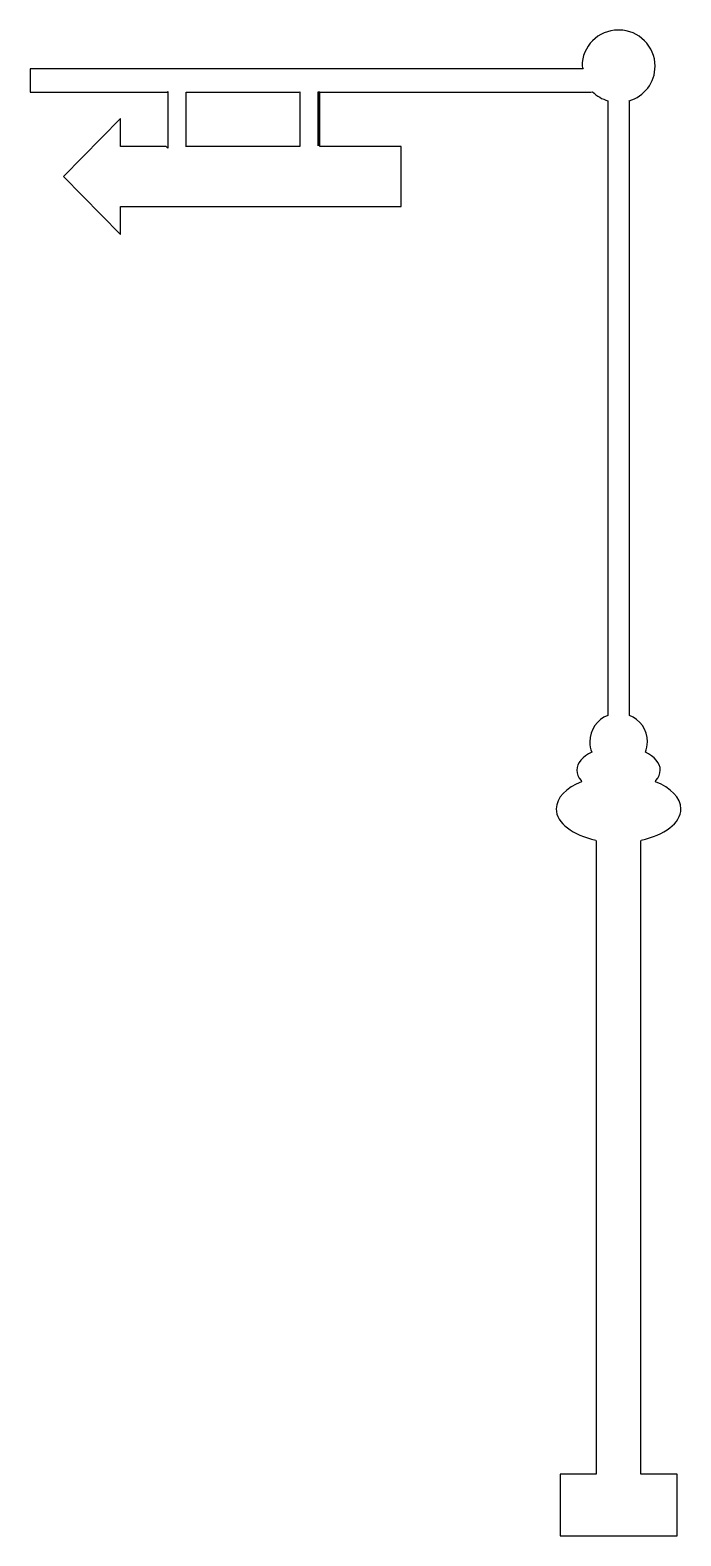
# Model space of a CAD drawing. Header units: centimetres. Extents: x -3.7 to 3.7, y -8.5 to 8.5.
import ezdxf

# ---------------------------------------------------------------- set-up
doc = ezdxf.new("R2010")
doc.units = ezdxf.units.CM
doc.header["$MEASUREMENT"] = 0
doc.layers.add('Camada 1', color=7, linetype='Continuous')

msp = doc.modelspace()

# ---------------------------------------------------------------- linework, layer by layer
at = {"layer": 'Camada 1'}
for points, knots in [([(-0.4032, 7.17182), (-0.4032, 7.17182), (0.513, 7.17182), (0.513, 7.17182), (0.513, 7.17182), (0.513, 7.17182), (0.513, 6.84466), (0.513, 6.84466), (0.513, 6.84466), (0.513, 6.84466), (0.513, 6.82288), (0.513, 6.82288), (0.513, 6.82288), (0.513, 6.82288), (0.513, 6.49572), (0.513, 6.49572), (0.513, 6.49572), (0.513, 6.49572), (-2.64919, 6.49573), (-2.64919, 6.49573), (-2.64919, 6.49573), (-2.64919, 6.49573), (-2.64919, 6.17953), (-2.64919, 6.17953), (-2.64919, 6.17953), (-2.64919, 6.17953), (-3.29258, 6.83379), (-3.29258, 6.83379), (-3.29258, 6.83379), (-3.29258, 6.83379), (-2.64922, 7.48803), (-2.64922, 7.48803), (-2.64922, 7.48803), (-2.64922, 7.48803), (-2.64922, 7.17183), (-2.64922, 7.17183), (-2.64922, 7.17183), (-2.64922, 7.17183), (-2.13463, 7.17182), (-2.13463, 7.17182), (-2.13463, 7.17182), (-2.13463, 7.17182), (-2.11492, 7.1556), (-2.11492, 7.1556), (-2.11492, 7.1556), (-2.11492, 7.1556), (-2.11492, 7.79375), (-2.11492, 7.79375), (-2.11492, 7.79375), (-2.11492, 7.79375), (-2.12468, 7.78626), (-2.12468, 7.78626), (-2.12468, 7.78626), (-2.12468, 7.78626), (-3.6685, 7.78626), (-3.6685, 7.78626), (-3.6685, 7.78626), (-3.6685, 7.78626), (-3.6685, 8.04775), (-3.6685, 8.04775), (-3.6685, 8.04775), (-3.6685, 8.04775), (2.56514, 8.04775), (2.56514, 8.04775), (2.56514, 8.04775), (2.56514, 8.04775), (2.56514, 8.04775), (2.56514, 8.04775), (2.56514, 8.04775), (2.56374, 8.06146), (2.55376, 8.06365), (2.55376, 8.07773), (2.55376, 8.07773), (2.55376, 8.30239), (2.7359, 8.48453), (2.96053, 8.48453), (2.96053, 8.48453), (2.96053, 8.48453), (2.97111, 8.48453), (2.97111, 8.48453), (2.97111, 8.48453), (3.19574, 8.48453), (3.37791, 8.30239), (3.37791, 8.07773), (3.37791, 8.07773), (3.37791, 7.89281), (3.25448, 7.73668), (3.08547, 7.68723), (3.08547, 7.68723), (3.08547, 7.68723), (3.08738, 7.67995), (3.08738, 7.67995), (3.08738, 7.67995), (3.08738, 7.67995), (3.08737, 0.7698), (3.08737, 0.7698), (3.08737, 0.7698), (3.08737, 0.7698), (3.08761, 0.76255), (3.08761, 0.76255), (3.08761, 0.76255), (3.20651, 0.71598), (3.29068, 0.60028), (3.29068, 0.46489), (3.29068, 0.46489), (3.29068, 0.42317), (3.28269, 0.38332), (3.26816, 0.34681), (3.26816, 0.34681), (3.26816, 0.34681), (3.26797, 0.34652), (3.26797, 0.34652), (3.26797, 0.34652), (3.37063, 0.29858), (3.43598, 0.22627), (3.43598, 0.14533), (3.43598, 0.14533), (3.43598, 0.10353), (3.41854, 0.06397), (3.38751, 0.02891), (3.38751, 0.02891), (3.38751, 0.02891), (3.38206, 0.01465), (3.38206, 0.01465), (3.38206, 0.01465), (3.55571, -0.05404), (3.66847, -0.16516), (3.66847, -0.29057), (3.66847, -0.29057), (3.66847, -0.4513), (3.4831, -0.58865), (3.22185, -0.64318), (3.22185, -0.64318), (3.22185, -0.64318), (3.21807, -0.65969), (3.21807, -0.65969), (3.21807, -0.65969), (3.21807, -0.65969), (3.21807, -7.7742), (3.21807, -7.7742), (3.21807, -7.7742), (3.21807, -7.7742), (3.21807, -7.78714), (3.21807, -7.78714), (3.21807, -7.78714), (3.21807, -7.78714), (3.62487, -7.78714), (3.62487, -7.78714), (3.62487, -7.78714), (3.62487, -7.78714), (3.62487, -8.4845), (3.62487, -8.4845), (3.62487, -8.4845), (3.62487, -8.4845), (2.96579, -8.4845), (2.96579, -8.4845), (2.96579, -8.4845), (2.96579, -8.4845), (2.30672, -8.4845), (2.30672, -8.4845), (2.30672, -8.4845), (2.30672, -8.4845), (2.30672, -7.78714), (2.30672, -7.78714), (2.30672, -7.78714), (2.30672, -7.78714), (2.71351, -7.78714), (2.71351, -7.78714), (2.71351, -7.78714), (2.71351, -7.78714), (2.71351, -7.7742), (2.71351, -7.7742), (2.71351, -7.7742), (2.71351, -7.7742), (2.71351, -0.65969), (2.71351, -0.65969), (2.71351, -0.65969), (2.71351, -0.65969), (2.70973, -0.64318), (2.70973, -0.64318), (2.70973, -0.64318), (2.44848, -0.58862), (2.26314, -0.4513), (2.26314, -0.29057), (2.26314, -0.29057), (2.26314, -0.16518), (2.37591, -0.05406), (2.54955, 0.01465), (2.54955, 0.01465), (2.54955, 0.01465), (2.54407, 0.02891), (2.54407, 0.02891), (2.54407, 0.02891), (2.51303, 0.06399), (2.4956, 0.10352), (2.4956, 0.14533), (2.4956, 0.14533), (2.4956, 0.22627), (2.56098, 0.29858), (2.66361, 0.34652), (2.66361, 0.34652), (2.66361, 0.34652), (2.66345, 0.34681), (2.66345, 0.34681), (2.66345, 0.34681), (2.64892, 0.38335), (2.64091, 0.42317), (2.64091, 0.46489), (2.64091, 0.46489), (2.64091, 0.60028), (2.7251, 0.71598), (2.844, 0.76255), (2.844, 0.76255), (2.844, 0.76255), (2.84424, 0.7698), (2.84424, 0.7698), (2.84424, 0.7698), (2.84424, 0.7698), (2.84424, 7.67995), (2.84424, 7.67995), (2.84424, 7.67995), (2.84424, 7.67995), (2.84615, 7.68723), (2.84615, 7.68723), (2.84615, 7.68723), (2.77998, 7.70657), (2.72082, 7.74232), (2.6733, 7.7897), (2.6733, 7.7897), (2.6733, 7.7897), (2.65409, 7.78623), (2.65409, 7.78623), (2.65409, 7.78623), (2.65409, 7.78623), (-0.4032, 7.78624), (-0.4032, 7.78624), (-0.4032, 7.78624), (-0.4032, 7.78624), (-0.4032, 7.17182), (-0.4032, 7.17182)], [0, 0, 0, 0, 0.01639344, 0.01639344, 0.01639344, 0.01639344, 0.03278689, 0.03278689, 0.03278689, 0.03278689, 0.04918033, 0.04918033, 0.04918033, 0.04918033, 0.06557377, 0.06557377, 0.06557377, 0.06557377, 0.08196721, 0.08196721, 0.08196721, 0.08196721, 0.09836066, 0.09836066, 0.09836066, 0.09836066, 0.1147541, 0.1147541, 0.1147541, 0.1147541, 0.13114754, 0.13114754, 0.13114754, 0.13114754, 0.14754098, 0.14754098, 0.14754098, 0.14754098, 0.16393443, 0.16393443, 0.16393443, 0.16393443, 0.18032787, 0.18032787, 0.18032787, 0.18032787, 0.19672131, 0.19672131, 0.19672131, 0.19672131, 0.21311475, 0.21311475, 0.21311475, 0.21311475, 0.2295082, 0.2295082, 0.2295082, 0.2295082, 0.24590164, 0.24590164, 0.24590164, 0.24590164, 0.26229508, 0.26229508, 0.26229508, 0.26229508, 0.27868852, 0.27868852, 0.27868852, 0.27868852, 0.29508197, 0.29508197, 0.29508197, 0.29508197, 0.31147541, 0.31147541, 0.31147541, 0.31147541, 0.32786885, 0.32786885, 0.32786885, 0.32786885, 0.3442623, 0.3442623, 0.3442623, 0.3442623, 0.36065574, 0.36065574, 0.36065574, 0.36065574, 0.37704918, 0.37704918, 0.37704918, 0.37704918, 0.39344262, 0.39344262, 0.39344262, 0.39344262, 0.40983607, 0.40983607, 0.40983607, 0.40983607, 0.42622951, 0.42622951, 0.42622951, 0.42622951, 0.44262295, 0.44262295, 0.44262295, 0.44262295, 0.45901639, 0.45901639, 0.45901639, 0.45901639, 0.47540984, 0.47540984, 0.47540984, 0.47540984, 0.49180328, 0.49180328, 0.49180328, 0.49180328, 0.50819672, 0.50819672, 0.50819672, 0.50819672, 0.52459016, 0.52459016, 0.52459016, 0.52459016, 0.54098361, 0.54098361, 0.54098361, 0.54098361, 0.55737705, 0.55737705, 0.55737705, 0.55737705, 0.57377049, 0.57377049, 0.57377049, 0.57377049, 0.59016393, 0.59016393, 0.59016393, 0.59016393, 0.60655738, 0.60655738, 0.60655738, 0.60655738, 0.62295082, 0.62295082, 0.62295082, 0.62295082, 0.63934426, 0.63934426, 0.63934426, 0.63934426, 0.6557377, 0.6557377, 0.6557377, 0.6557377, 0.67213115, 0.67213115, 0.67213115, 0.67213115, 0.68852459, 0.68852459, 0.68852459, 0.68852459, 0.70491803, 0.70491803, 0.70491803, 0.70491803, 0.72131148, 0.72131148, 0.72131148, 0.72131148, 0.73770492, 0.73770492, 0.73770492, 0.73770492, 0.75409836, 0.75409836, 0.75409836, 0.75409836, 0.7704918, 0.7704918, 0.7704918, 0.7704918, 0.78688525, 0.78688525, 0.78688525, 0.78688525, 0.80327869, 0.80327869, 0.80327869, 0.80327869, 0.81967213, 0.81967213, 0.81967213, 0.81967213, 0.83606557, 0.83606557, 0.83606557, 0.83606557, 0.85245902, 0.85245902, 0.85245902, 0.85245902, 0.86885246, 0.86885246, 0.86885246, 0.86885246, 0.8852459, 0.8852459, 0.8852459, 0.8852459, 0.90163934, 0.90163934, 0.90163934, 0.90163934, 0.91803279, 0.91803279, 0.91803279, 0.91803279, 0.93442623, 0.93442623, 0.93442623, 0.93442623, 0.95081967, 0.95081967, 0.95081967, 0.95081967, 0.96721311, 0.96721311, 0.96721311, 0.96721311, 1, 1, 1, 1]), ([(-1.90773, 7.78624), (-1.90773, 7.78624), (-1.90773, 7.1705), (-1.90773, 7.1705), (-1.90773, 7.1705), (-1.90773, 7.1705), (-1.90773, 7.17185), (-1.90773, 7.17185), (-1.90773, 7.17185), (-1.90773, 7.17185), (-0.63566, 7.17185), (-0.63566, 7.17185), (-0.63566, 7.17185), (-0.63566, 7.17185), (-0.62648, 7.17182), (-0.62648, 7.17182), (-0.62648, 7.17182), (-0.62648, 7.17182), (-0.62648, 7.78878), (-0.62648, 7.78878), (-0.62648, 7.78878), (-0.62648, 7.78878), (-0.64061, 7.78627), (-0.64061, 7.78627), (-0.64061, 7.78627), (-0.64061, 7.78627), (-1.90701, 7.78626), (-1.90701, 7.78626), (-1.90701, 7.78626), (-1.90701, 7.78626), (-1.90773, 7.78624), (-1.90773, 7.78624)], [0, 0, 0, 0, 0.11111111, 0.11111111, 0.11111111, 0.11111111, 0.22222222, 0.22222222, 0.22222222, 0.22222222, 0.33333333, 0.33333333, 0.33333333, 0.33333333, 0.44444444, 0.44444444, 0.44444444, 0.44444444, 0.55555556, 0.55555556, 0.55555556, 0.55555556, 0.66666667, 0.66666667, 0.66666667, 0.66666667, 0.77777778, 0.77777778, 0.77777778, 0.77777778, 1, 1, 1, 1]), ([(-0.4032, 7.78626), (-0.4032, 7.78626), (-0.42296, 7.78626), (-0.42296, 7.78626), (-0.42296, 7.78626), (-0.42296, 7.78626), (-0.4032, 7.78626), (-0.4032, 7.78626)], [0, 0, 0, 0, 0.33333333, 0.33333333, 0.33333333, 0.33333333, 1, 1, 1, 1]), ([(-0.41931, 7.78626), (-0.41931, 7.78626), (-0.41931, 7.18036), (-0.41931, 7.18036), (-0.41931, 7.18036), (-0.41931, 7.18036), (-0.41931, 7.78626), (-0.41931, 7.78626)], [0, 0, 0, 0, 0.33333333, 0.33333333, 0.33333333, 0.33333333, 1, 1, 1, 1])]:
    msp.add_open_spline(points, degree=3, knots=knots, dxfattribs=at)

doc.saveas('drawing.dxf')
